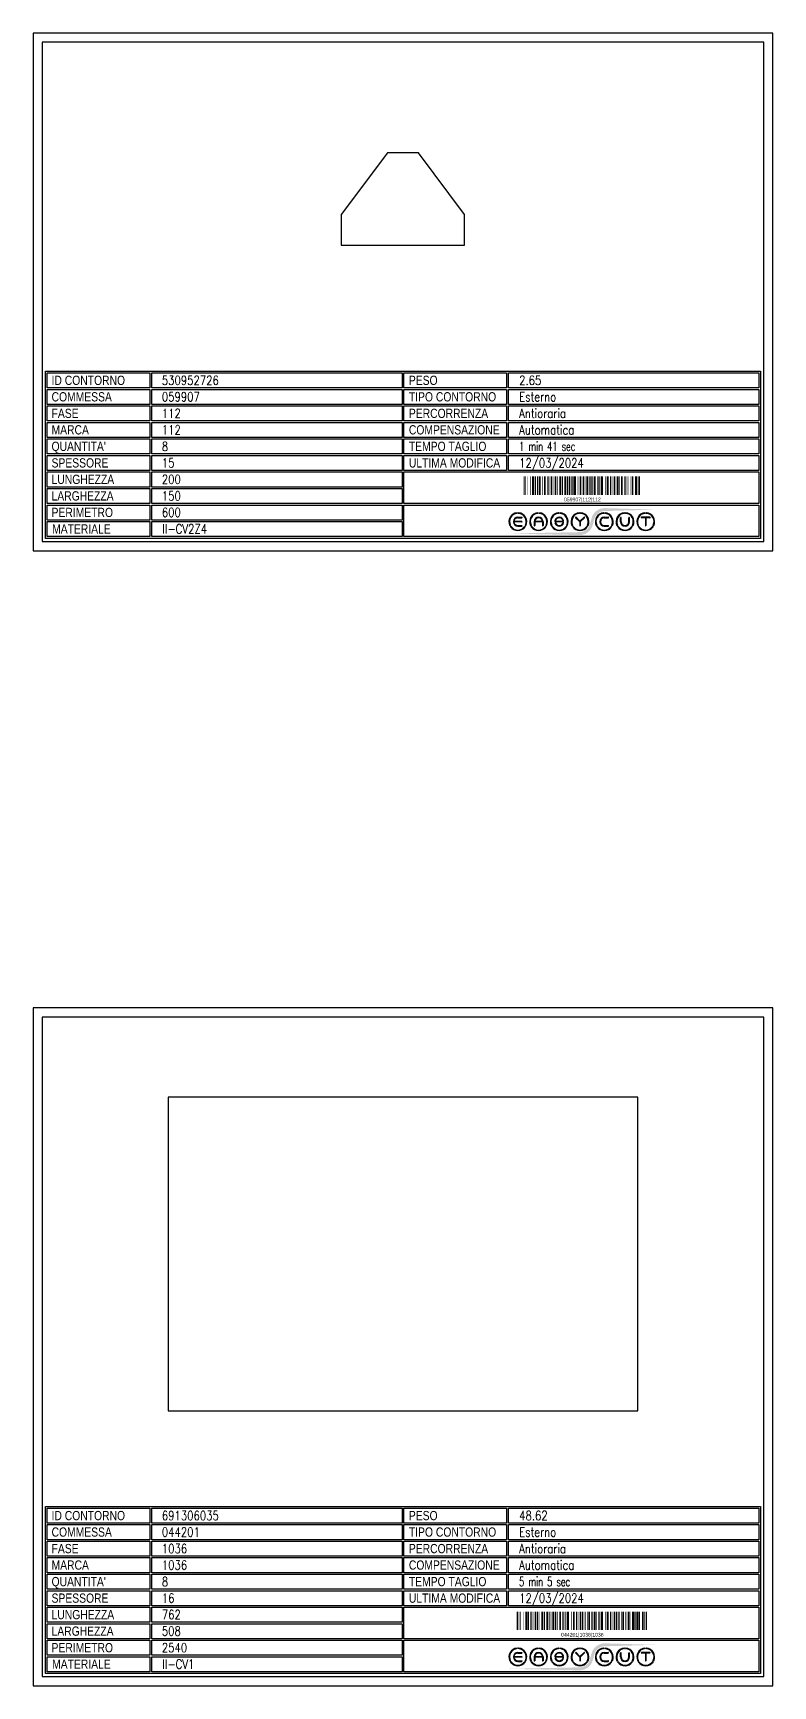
# Model space of a CAD drawing. Header units: millimetres. Extents: x 28039 to 145264, y 9873 to 40131.
# Drawn here: x 32919 to 34119, y 17393 to 20072 of the extents above; entities that cross this region are included whole.
import ezdxf
from ezdxf.enums import TextEntityAlignment as Align

# ---------------------------------------------------------------- set-up
doc = ezdxf.new("R2010")
doc.units = ezdxf.units.MM
doc.styles.add('EasyCutStyle', font='romans.shx', dxfattribs={"width": 0.8})
doc.styles.add('EasyCutStyle1', font='arial.ttf', dxfattribs={"width": 0.8})

# ---------------------------------------------------------------- blocks, each defined once
blk = doc.blocks.new('*U77')
at = {"color": 5}
blk.add_lwpolyline([(0, 0), (1200, 0), (1200, 1099), (0, 1099)], close=True, dxfattribs=at)
at = {"color": 7}
blk.add_lwpolyline([(15, 15), (1185, 15), (1185, 1084), (15, 1084)], close=True, dxfattribs=at)
at = {"color": 253}
blk.add_lwpolyline([(20, 291), (1180, 291), (1180, 20), (20, 20)], close=True, dxfattribs=at)
at = {"color": 2}
for points in [[(23, 288.1), (189.3, 288.1), (189.3, 263.7), (23, 263.7)], [(23, 288.1), (189.3, 288.1), (189.3, 263.7), (23, 263.7)], [(601.5, 288.1), (767.9, 288.1), (767.9, 263.7), (601.5, 263.7)], [(23, 261.4), (189.3, 261.4), (189.3, 237), (23, 237)], [(601.5, 261.4), (767.9, 261.4), (767.9, 237), (601.5, 237)], [(23, 234.6), (189.3, 234.6), (189.3, 210.2), (23, 210.2)], [(601.5, 234.6), (767.9, 234.6), (767.9, 210.2), (601.5, 210.2)], [(23, 207.9), (189.3, 207.9), (189.3, 183.4), (23, 183.4)], [(601.5, 207.9), (767.9, 207.9), (767.9, 183.4), (601.5, 183.4)], [(23, 181.1), (189.3, 181.1), (189.3, 156.7), (23, 156.7)], [(601.5, 181.1), (767.9, 181.1), (767.9, 156.7), (601.5, 156.7)], [(23, 154.3), (189.3, 154.3), (189.3, 129.9), (23, 129.9)], [(601.5, 154.3), (767.9, 154.3), (767.9, 129.9), (601.5, 129.9)], [(23, 127.6), (189.3, 127.6), (189.3, 103.1), (23, 103.1)], [(23, 100.8), (189.3, 100.8), (189.3, 76.4), (23, 76.4)], [(23, 74), (189.3, 74), (189.3, 49.6), (23, 49.6)], [(23, 47.3), (189.3, 47.3), (189.3, 22.9), (23, 22.9)]]:
    blk.add_lwpolyline(points, close=True, dxfattribs=at)
at = {"color": 1}
for points in [[(192.7, 288.1), (598.5, 288.1), (598.5, 263.7), (192.7, 263.7)], [(771.3, 288.1), (1177.2, 288.1), (1177.2, 263.7), (771.3, 263.7)], [(192.7, 261.4), (598.5, 261.4), (598.5, 237), (192.7, 237)], [(771.3, 261.4), (1177.2, 261.4), (1177.2, 237), (771.3, 237)], [(192.7, 234.6), (598.5, 234.6), (598.5, 210.2), (192.7, 210.2)], [(771.3, 234.6), (1177.2, 234.6), (1177.2, 210.2), (771.3, 210.2)], [(192.7, 207.9), (598.5, 207.9), (598.5, 183.4), (192.7, 183.4)], [(771.3, 207.9), (1177.2, 207.9), (1177.2, 183.4), (771.3, 183.4)], [(192.7, 181.1), (598.5, 181.1), (598.5, 156.7), (192.7, 156.7)], [(771.3, 181.1), (1177.2, 181.1), (1177.2, 156.7), (771.3, 156.7)], [(192.7, 154.3), (598.5, 154.3), (598.5, 129.9), (192.7, 129.9)], [(771.3, 154.3), (1177.2, 154.3), (1177.2, 129.9), (771.3, 129.9)], [(192.7, 127.6), (598.5, 127.6), (598.5, 103.1), (192.7, 103.1)], [(601.5, 127.6), (1177.2, 127.6), (1177.2, 76.4), (601.5, 76.4)], [(192.7, 100.8), (598.5, 100.8), (598.5, 76.4), (192.7, 76.4)], [(192.7, 74), (598.5, 74), (598.5, 49.6), (192.7, 49.6)], [(601.5, 74), (1177.2, 74), (1177.2, 22.9), (601.5, 22.9)], [(192.7, 47.3), (598.5, 47.3), (598.5, 22.9), (192.7, 22.9)]]:
    blk.add_lwpolyline(points, close=True, dxfattribs=at)
at = {"color": 161, "style": 'EasyCutStyle1', "width": 0.8}
for s, p in [('ID CONTORNO', (30.1, 268.6)), ('PESO', (609.6, 268.6)), ('COMMESSA', (30.1, 241.9)), ('TIPO CONTORNO', (609.6, 241.9)), ('FASE', (30.1, 215.1)), ('PERCORRENZA', (609.6, 215.1)), ('MARCA', (30.1, 188.4)), ('COMPENSAZIONE', (609.6, 188.4)), ("QUANTITA'", (30.1, 161.6)), ('TEMPO TAGLIO', (609.6, 161.6)), ('SPESSORE', (30.1, 134.8)), ('ULTIMA MODIFICA', (609.6, 134.8)), ('LUNGHEZZA', (30.1, 108.1)), ('LARGHEZZA', (30.1, 81.3)), ('PERIMETRO', (30.1, 54.5)), ('MATERIALE', (31, 27.8))]:
    blk.add_text(s, height=15, dxfattribs=at).set_placement(p)
at = {"style": 'EasyCutStyle'}
for tag, p, width in [('IDSHAPE', (208.9, 268.6), 0.8), ('WEIGTHSHAPE', (788.4, 268.6), 0.8), ('ORDERSHAPE', (208.9, 241.9), 0.8), ('TYPESHAPE', (788.4, 241.9), 0.8), ('PHASESHAPE', (208.9, 215.1), 0.8), ('JOUSHAPE', (788.4, 215.1), 0.8), ('MKSHAPE', (208.9, 188.4), 0.8), ('COMPSHAPE', (788.4, 188.4), 0.8), ('QTASHAPE', (208.9, 161.6), 0.8), ('TIMECUTSHAPE', (788.4, 161.6), 0.65), ('TKSHAPE', (208.9, 134.8), 0.8), ('LASTMODIFYSHAPE', (788.4, 134.8), 0.8), ('LENGTHSHAPE', (208.9, 108.1), 0.8), ('HEIGHTSHAPE', (208.9, 81.3), 0.8), ('PERIMETERSHAPE', (208.9, 54.5), 0.8), ('MATSHAPE', (209.8, 27.8), 0.8)]:
    blk.add_attdef(tag, p, '', height=15, dxfattribs=dict(at, width=width))
blk = doc.blocks.new('Logo')
h = blk.add_hatch(color=256)
h.set_gradient(color1=(255, 0, 0), color2=(255, 255, 0), tint=1)
h.paths.add_polyline_path([(20.5, 4.4, -0.339454), (37.1, 17.2), (118.6, 19.6), (37.1, 22, 0.339454), (15.8, 5.7), (13.2, -4.2, -0.339454), (-3.4, -16.9), (-118.2, -19.3), (-3.4, -21.7, 0.339454), (17.8, -5.4)])
for color, points in [(140, [(-115.9, -5.7, -1), (-116.7, -6.1, -0.520567), (-104.9, 14.3, -1), (-104.9, 13.5, 0.520567)]), (256, [(-97.3, 0.4), (-110, 0.4, -0.394366), (-103.7, 6.3), (-97.3, 6.3, 1), (-97.3, 7.2), (-103.7, 7.2, 1), (-103.7, -7.2), (-97.3, -7.2, 1), (-97.3, -6.3), (-103.7, -6.3, -0.394366), (-110, -0.4), (-97.3, -0.4, 1)]), (140, [(-91.4, -5.7, 1), (-90.6, -6.1, 0.520567), (-102.4, 14.3, 0.916853), (-102.6, 13.5, 0.043377), (-102.5, 13.5, -0.520567)]), (140, [(-82.3, -5.7, -1), (-83.1, -6.1, -0.520567), (-71.3, 14.3, -1), (-71.3, 13.5, 0.520567)]), (140, [(-57.8, -5.7, 1), (-57, -6.1, 0.520567), (-68.8, 14.3, 1), (-68.9, 13.5, -0.520567)]), (140, [(-48.7, -5.7, -1), (-49.5, -6.1, -0.520567), (-37.7, 14.3, -1), (-37.7, 13.5, 0.520567)]), (256, [(-31.2, -0.4, -0.486114), (-30.3, -1.5, -0.776377), (-42.6, -1.6, 1), (-43.4, -1.9, 0.776377), (-29.5, -1.7, 0.486114), (-31.2, 0.4), (-41.8, 0.4, -0.486114), (-42.6, 1.5, -0.776377), (-30.4, 1.6, 1), (-29.5, 1.9, 0.776377), (-43.5, 1.7, 0.486114), (-41.8, -0.4)]), (140, [(-24.2, -5.7, 1), (-23.4, -6.1, 0.520567), (-35.2, 14.3, 1), (-35.3, 13.5, -0.520567)]), (140, [(-15.1, -5.7, -1), (-15.9, -6.1, -0.520567), (-4.1, 14.3, -1), (-4.1, 13.5, 0.520567)]), (256, [(-9.3, 7.1, 1), (-10, 6.5), (-3.3, -0.2), (-3.3, -6.3, 1), (-2.4, -6.3), (-2.4, -0.2), (4.2, 6.5, 1), (3.6, 7.1), (-2.9, 0.6)]), (140, [(9.4, -5.7, 1), (10.2, -6.1, 0.520567), (-1.6, 14.3, 1), (-1.7, 13.5, -0.520567)]), (140, [(24.2, -5.7, -1), (23.4, -6.1, -0.520567), (35.2, 14.3, -1), (35.3, 13.5, 0.520567)]), (256, [(36.5, -7.2), (42.8, -7.2, 1), (42.8, -6.3), (36.5, -6.3, -1), (36.5, 6.3), (42.8, 6.3, 1), (42.8, 7.2), (36.5, 7.2, 1)]), (140, [(48.7, -5.7, 1), (49.5, -6.1, 0.520567), (37.7, 14.3, 1), (37.7, 13.5, -0.520567)]), (140, [(57.8, -5.7, -1), (57, -6.1, -0.520567), (68.8, 14.3, -1), (68.9, 13.5, 0.520567)]), (256, [(63.7, 0), (63.7, 6.3, 1), (62.9, 6.3), (62.9, 0, 1), (77.3, 0), (77.3, 6.3, 1), (76.4, 6.3), (76.4, 0, -1)]), (140, [(82.3, -5.7, 1), (83.1, -6.1, 0.520567), (71.3, 14.3, 1), (71.3, 13.5, -0.520567)]), (140, [(91.4, -5.7, -1), (90.6, -6.1, -0.520567), (102.4, 14.3, -1), (102.5, 13.5, 0.520567)]), (256, [(96.9, 7.2, 1), (96.9, 6.3), (103.2, 6.3), (103.2, -6.3, 1), (104.1, -6.3), (104.1, 6.3), (110.4, 6.3, 1), (110.4, 7.2)]), (140, [(115.9, -5.7, 1), (116.7, -6.1, 0.520567), (104.9, 14.3, 1), (104.9, 13.5, -0.520567)]), (140, [(-91.9, -8.3, 1), (-92.6, -7.8, -0.520567), (-114.8, -7.8, 1), (-115.5, -8.3, 0.520567)]), (140, [(-58.3, -8.3, 1), (-59, -7.8, -0.520567), (-81.2, -7.8, 1), (-81.9, -8.3, 0.520567)]), (140, [(-24.7, -8.3, 1), (-25.4, -7.8, -0.520567), (-47.6, -7.8, 1), (-48.3, -8.3, 0.520567)]), (140, [(8.9, -8.3, 1), (8.2, -7.8, -0.520567), (-14, -7.8, 1), (-14.7, -8.3, 0.520567)]), (140, [(48.3, -8.3, 1), (47.6, -7.8, -0.520567), (25.4, -7.8, 1), (24.7, -8.3, 0.520567)]), (140, [(81.9, -8.3, 1), (81.2, -7.8, -0.520567), (59, -7.8, 1), (58.3, -8.3, 0.520567)]), (140, [(115.5, -8.3, 1), (114.8, -7.8, -0.520567), (92.6, -7.8, 1), (91.9, -8.3, 0.520567)])]:
    blk.add_hatch(color=color).paths.add_polyline_path(points)
h = blk.add_hatch(color=256)
h.paths.add_polyline_path([(-63.7, -0.4), (-63.7, -6.3, 1), (-62.9, -6.3), (-62.9, 0, 1), (-77.3, 0), (-77.3, -6.3, 1), (-76.4, -6.3), (-76.4, -0.4)])
h.paths.add_polyline_path([(-76.4, 0.4, -0.933992), (-63.8, 0.4)], flags=16)
for p, q in [((-97.3, 0.4), (-110, 0.4)), ((-103.7, 7.2), (-97.3, 7.2)), ((-103.7, 6.3), (-97.3, 6.3)), ((-77.3, 0), (-77.3, -6.3)), ((-63.8, 0.4), (-76.4, 0.4)), ((-62.9, 0), (-62.9, -6.3)), ((-31.2, 0.4), (-41.8, 0.4)), ((-3.3, -0.2), (-10, 6.5)), ((-2.9, 0.6), (-9.3, 7.1)), ((-2.9, 0.6), (3.6, 7.1)), ((-2.4, -0.2), (4.2, 6.5)), ((36.5, 7.2), (42.8, 7.2)), ((36.5, 6.3), (42.8, 6.3)), ((62.9, 0), (62.9, 6.3)), ((63.7, 0), (63.7, 6.3)), ((76.4, 0), (76.4, 6.3)), ((77.3, 0), (77.3, 6.3)), ((110.4, 7.2), (96.9, 7.2)), ((103.2, 6.3), (96.9, 6.3)), ((103.2, 6.3), (103.2, -6.3)), ((104.1, 6.3), (104.1, -6.3)), ((110.4, 6.3), (104.1, 6.3)), ((-97.3, -0.4), (-110, -0.4)), ((-103.7, -6.3), (-97.3, -6.3)), ((-103.7, -7.2), (-97.3, -7.2)), ((-76.4, -0.4), (-76.4, -6.3)), ((-63.7, -0.4), (-76.4, -0.4)), ((-63.7, -0.4), (-63.7, -6.3)), ((-31.2, -0.4), (-41.8, -0.4)), ((-3.3, -0.2), (-3.3, -6.3)), ((-2.4, -0.2), (-2.4, -6.3)), ((36.5, -6.3), (42.8, -6.3)), ((36.5, -7.2), (42.8, -7.2))]:
    blk.add_line(p, q)
at = {"color": 140}
for centre, radius, start, end in [((-103.7, 0), 14.4, 95, 205), ((-103.7, 0), 13.5, 95, 205), ((-104.9, 13.9), 0.432, 275, 95), ((-102.5, 13.9), 0.432, 85, 265), ((-103.7, 0), 13.5, 335, 85), ((-103.7, 0), 14.4, 335, 85), ((-70.1, 0), 14.4, 95, 205), ((-70.1, 0), 13.5, 95, 205), ((-71.3, 13.9), 0.432, 275, 95), ((-68.9, 13.9), 0.432, 85, 265), ((-70.1, 0), 13.5, 335, 85), ((-70.1, 0), 14.4, 335, 85), ((-36.5, 0), 14.4, 95, 205), ((-36.5, 0), 13.5, 95, 205), ((-37.7, 13.9), 0.432, 275, 95), ((-35.3, 13.9), 0.432, 85, 265), ((-36.5, 0), 13.5, 335, 85), ((-36.5, 0), 14.4, 335, 85), ((-2.9, 0), 14.4, 95, 205), ((-2.9, 0), 13.5, 95, 205), ((-4.1, 13.9), 0.432, 275, 95), ((-1.7, 13.9), 0.432, 85, 265), ((-2.9, 0), 13.5, 335, 85), ((-2.9, 0), 14.4, 335, 85), ((36.5, 0), 14.4, 95, 205), ((36.5, 0), 13.5, 95, 205), ((35.3, 13.9), 0.432, 275, 95), ((37.7, 13.9), 0.432, 85, 265), ((36.5, 0), 14.4, 335, 85), ((36.5, 0), 13.5, 335, 85), ((70.1, 0), 14.4, 95, 205), ((70.1, 0), 13.5, 95, 205), ((68.9, 13.9), 0.432, 275, 95), ((71.3, 13.9), 0.432, 85, 265), ((70.1, 0), 14.4, 335, 85), ((70.1, 0), 13.5, 335, 85), ((103.7, 0), 14.4, 95, 205), ((103.7, 0), 13.5, 95, 205), ((102.5, 13.9), 0.432, 275, 95), ((104.9, 13.9), 0.432, 85, 265), ((103.7, 0), 14.4, 335, 85), ((103.7, 0), 13.5, 335, 85), ((-116.3, -5.9), 0.432, 205, 25), ((-115.1, -8), 0.432, 35, 215), ((-103.7, 0), 14.4, 215, 325), ((-103.7, 0), 13.5, 215, 325), ((-92.2, -8), 0.432, 325, 145), ((-91, -5.9), 0.432, 155, 335), ((-82.7, -5.9), 0.432, 205, 25), ((-81.5, -8), 0.432, 35, 215), ((-70.1, 0), 14.4, 215, 325), ((-70.1, 0), 13.5, 215, 325), ((-58.6, -8), 0.432, 325, 145), ((-57.4, -5.9), 0.432, 155, 335), ((-49.1, -5.9), 0.432, 205, 25), ((-47.9, -8), 0.432, 35, 215), ((-36.5, 0), 14.4, 215, 325), ((-36.5, 0), 13.5, 215, 325), ((-25, -8), 0.432, 325, 145), ((-23.8, -5.9), 0.432, 155, 335), ((-15.5, -5.9), 0.432, 205, 25), ((-14.3, -8), 0.432, 35, 215), ((-2.9, 0), 14.4, 215, 325), ((-2.9, 0), 13.5, 215, 325), ((8.6, -8), 0.432, 325, 145), ((9.8, -5.9), 0.432, 155, 335), ((23.8, -5.9), 0.432, 205, 25), ((25, -8), 0.432, 35, 215), ((36.5, 0), 14.4, 215, 325), ((36.5, 0), 13.5, 215, 325), ((47.9, -8), 0.432, 325, 145), ((49.1, -5.9), 0.432, 155, 335), ((57.4, -5.9), 0.432, 205, 25), ((58.6, -8), 0.432, 35, 215), ((70.1, 0), 14.4, 215, 325), ((70.1, 0), 13.5, 215, 325), ((81.5, -8), 0.432, 325, 145), ((82.7, -5.9), 0.432, 155, 335), ((91, -5.9), 0.432, 205, 25), ((92.2, -8), 0.432, 35, 215), ((103.7, 0), 14.4, 215, 325), ((103.7, 0), 13.5, 215, 325), ((115.1, -8), 0.432, 325, 145), ((116.3, -5.9), 0.432, 155, 335)]:
    blk.add_arc(centre, radius, start, end, dxfattribs=at)
for centre, radius, start, end in [((-103.7, 0), 7.2, 90, 270), ((-103.7, 0), 6.34, 90, 176.0904), ((-97.3, 6.8), 0.432, 270, 90), ((-97.3, 0), 0.432, 270, 90), ((-70.1, 0), 7.2, 0, 180), ((-70.1, 0), 6.34, 3.9096, 176.0904), ((-36.5, 0), 7.2, 15, 166.2998), ((-41.8, 1.3), 1.73, 166.2998, 270), ((-41.8, 1.3), 0.864, 166.2998, 270), ((-36.5, 0), 6.34, 15, 166.2998), ((-31.2, -1.3), 1.73, 346.2998, 90), ((-29.9, 1.8), 0.432, 195, 15), ((-9.6, 6.8), 0.432, 45, 225), ((3.9, 6.8), 0.432, 315, 135), ((36.5, 0), 7.2, 90, 270), ((36.5, 0), 6.34, 90, 270), ((42.8, 6.8), 0.432, 270, 90), ((63.3, 6.3), 0.432, 0, 180), ((70.1, 0), 7.2, 180, 0), ((70.1, 0), 6.34, 180, 0), ((76.8, 6.3), 0.432, 0, 180), ((96.9, 6.8), 0.432, 90, 270), ((110.4, 6.8), 0.432, 270, 90), ((-103.7, 0), 6.34, 183.9096, 270), ((-97.3, -6.8), 0.432, 270, 90), ((-76.8, -6.3), 0.432, 180, 0), ((-63.3, -6.3), 0.432, 180, 0), ((-43, -1.8), 0.432, 15, 195), ((-36.5, 0), 7.2, 195, 346.2998), ((-36.5, 0), 6.34, 195, 346.2998), ((-31.2, -1.3), 0.864, 346.2998, 90), ((-2.9, -6.3), 0.432, 180, 0), ((42.8, -6.8), 0.432, 270, 90), ((103.7, -6.3), 0.432, 180, 0)]:
    blk.add_arc(centre, radius, start, end)
blk = doc.blocks.new('BARCODE128_691306035', base_point=(33808.8, 17473.4))
at = {"linetype": 'Continuous'}
for points, const_width in [([(33809.8, 17473.4), (33809.8, 17503.4)], 2), ([(33812.3, 17473.4), (33812.3, 17503.4)], 1), ([(33815.3, 17473.4), (33815.3, 17503.4)], 1), ([(33820.3, 17473.4), (33820.3, 17503.4)], 1), ([(33824.3, 17473.4), (33824.3, 17503.4)], 3), ([(33827.8, 17473.4), (33827.8, 17503.4)], 2), ([(33831.8, 17473.4), (33831.8, 17503.4)], 2), ([(33835.3, 17473.4), (33835.3, 17503.4)], 1), ([(33839.3, 17473.4), (33839.3, 17503.4)], 3), ([(33842.8, 17473.4), (33842.8, 17503.4)], 2), ([(33846.3, 17473.4), (33846.3, 17503.4)], 1), ([(33850.3, 17473.4), (33850.3, 17503.4)], 3), ([(33853.8, 17473.4), (33853.8, 17503.4)], 2), ([(33858.3, 17473.4), (33858.3, 17503.4)], 3), ([(33862.3, 17473.4), (33862.3, 17503.4)], 1), ([(33864.3, 17473.4), (33864.3, 17503.4)], 1), ([(33868.3, 17473.4), (33868.3, 17503.4)], 3), ([(33871.8, 17473.4), (33871.8, 17503.4)], 2), ([(33875.3, 17473.4), (33875.3, 17503.4)], 1), ([(33879.3, 17473.4), (33879.3, 17503.4)], 3), ([(33883.8, 17473.4), (33883.8, 17503.4)], 2), ([(33886.3, 17473.4), (33886.3, 17503.4)], 1), ([(33888.3, 17473.4), (33888.3, 17503.4)], 1), ([(33891.8, 17473.4), (33891.8, 17503.4)], 4), ([(33897.3, 17473.4), (33897.3, 17503.4)], 1), ([(33901.3, 17473.4), (33901.3, 17503.4)], 3), ([(33905.8, 17473.4), (33905.8, 17503.4)], 2), ([(33908.3, 17473.4), (33908.3, 17503.4)], 1), ([(33912.3, 17473.4), (33912.3, 17503.4)], 3), ([(33915.8, 17473.4), (33915.8, 17503.4)], 2), ([(33919.8, 17473.4), (33919.8, 17503.4)], 2), ([(33923.3, 17473.4), (33923.3, 17503.4)], 1), ([(33926.3, 17473.4), (33926.3, 17503.4)], 3), ([(33930.8, 17473.4), (33930.8, 17503.4)], 2), ([(33935.3, 17473.4), (33935.3, 17503.4)], 3), ([(33938.3, 17473.4), (33938.3, 17503.4)], 1), ([(33941.3, 17473.4), (33941.3, 17503.4)], 1), ([(33943.3, 17473.4), (33943.3, 17503.4)], 1), ([(33946.8, 17473.4), (33946.8, 17503.4)], 4), ([(33952.3, 17473.4), (33952.3, 17503.4)], 1), ([(33956.3, 17473.4), (33956.3, 17503.4)], 3), ([(33960.8, 17473.4), (33960.8, 17503.4)], 2), ([(33963.3, 17473.4), (33963.3, 17503.4)], 1), ([(33967.3, 17473.4), (33967.3, 17503.4)], 3), ([(33970.8, 17473.4), (33970.8, 17503.4)], 2), ([(33974.8, 17473.4), (33974.8, 17503.4)], 2), ([(33978.3, 17473.4), (33978.3, 17503.4)], 1), ([(33981.3, 17473.4), (33981.3, 17503.4)], 3), ([(33985.8, 17473.4), (33985.8, 17503.4)], 2), ([(33990.3, 17473.4), (33990.3, 17503.4)], 3), ([(33993.3, 17473.4), (33993.3, 17503.4)], 1), ([(33997.8, 17473.4), (33997.8, 17503.4)], 4), ([(34001.3, 17473.4), (34001.3, 17503.4)], 1), ([(34004.3, 17473.4), (34004.3, 17503.4)], 3), ([(34007.8, 17473.4), (34007.8, 17503.4)], 2), ([(34013.3, 17473.4), (34013.3, 17503.4)], 3), ([(34016.3, 17473.4), (34016.3, 17503.4)], 1), ([(34018.8, 17473.4), (34018.8, 17503.4)], 2)]:
    blk.add_lwpolyline(points, dxfattribs=dict(at, const_width=const_width))
blk.add_text('044201|1036|1036', height=6).set_placement((33915.3, 17462.9), align=Align.CENTER)
blk = doc.blocks.new('*U4')
at = {"color": 5}
blk.add_lwpolyline([(0, 0), (1200, 0), (1200, 839), (0, 839)], close=True, dxfattribs=at)
at = {"color": 7}
blk.add_lwpolyline([(15, 15), (1185, 15), (1185, 824), (15, 824)], close=True, dxfattribs=at)
at = {"color": 253}
blk.add_lwpolyline([(20, 291), (1180, 291), (1180, 20), (20, 20)], close=True, dxfattribs=at)
at = {"color": 2}
for points in [[(23, 288.1), (189.3, 288.1), (189.3, 263.7), (23, 263.7)], [(23, 288.1), (189.3, 288.1), (189.3, 263.7), (23, 263.7)], [(601.5, 288.1), (767.9, 288.1), (767.9, 263.7), (601.5, 263.7)], [(23, 261.4), (189.3, 261.4), (189.3, 237), (23, 237)], [(601.5, 261.4), (767.9, 261.4), (767.9, 237), (601.5, 237)], [(23, 234.6), (189.3, 234.6), (189.3, 210.2), (23, 210.2)], [(601.5, 234.6), (767.9, 234.6), (767.9, 210.2), (601.5, 210.2)], [(23, 207.9), (189.3, 207.9), (189.3, 183.4), (23, 183.4)], [(601.5, 207.9), (767.9, 207.9), (767.9, 183.4), (601.5, 183.4)], [(23, 181.1), (189.3, 181.1), (189.3, 156.7), (23, 156.7)], [(601.5, 181.1), (767.9, 181.1), (767.9, 156.7), (601.5, 156.7)], [(23, 154.3), (189.3, 154.3), (189.3, 129.9), (23, 129.9)], [(601.5, 154.3), (767.9, 154.3), (767.9, 129.9), (601.5, 129.9)], [(23, 127.6), (189.3, 127.6), (189.3, 103.1), (23, 103.1)], [(23, 100.8), (189.3, 100.8), (189.3, 76.4), (23, 76.4)], [(23, 74), (189.3, 74), (189.3, 49.6), (23, 49.6)], [(23, 47.3), (189.3, 47.3), (189.3, 22.9), (23, 22.9)]]:
    blk.add_lwpolyline(points, close=True, dxfattribs=at)
at = {"color": 1}
for points in [[(192.7, 288.1), (598.5, 288.1), (598.5, 263.7), (192.7, 263.7)], [(771.3, 288.1), (1177.2, 288.1), (1177.2, 263.7), (771.3, 263.7)], [(192.7, 261.4), (598.5, 261.4), (598.5, 237), (192.7, 237)], [(771.3, 261.4), (1177.2, 261.4), (1177.2, 237), (771.3, 237)], [(192.7, 234.6), (598.5, 234.6), (598.5, 210.2), (192.7, 210.2)], [(771.3, 234.6), (1177.2, 234.6), (1177.2, 210.2), (771.3, 210.2)], [(192.7, 207.9), (598.5, 207.9), (598.5, 183.4), (192.7, 183.4)], [(771.3, 207.9), (1177.2, 207.9), (1177.2, 183.4), (771.3, 183.4)], [(192.7, 181.1), (598.5, 181.1), (598.5, 156.7), (192.7, 156.7)], [(771.3, 181.1), (1177.2, 181.1), (1177.2, 156.7), (771.3, 156.7)], [(192.7, 154.3), (598.5, 154.3), (598.5, 129.9), (192.7, 129.9)], [(771.3, 154.3), (1177.2, 154.3), (1177.2, 129.9), (771.3, 129.9)], [(192.7, 127.6), (598.5, 127.6), (598.5, 103.1), (192.7, 103.1)], [(601.5, 127.6), (1177.2, 127.6), (1177.2, 76.4), (601.5, 76.4)], [(192.7, 100.8), (598.5, 100.8), (598.5, 76.4), (192.7, 76.4)], [(192.7, 74), (598.5, 74), (598.5, 49.6), (192.7, 49.6)], [(601.5, 74), (1177.2, 74), (1177.2, 22.9), (601.5, 22.9)], [(192.7, 47.3), (598.5, 47.3), (598.5, 22.9), (192.7, 22.9)]]:
    blk.add_lwpolyline(points, close=True, dxfattribs=at)
at = {"color": 161, "style": 'EasyCutStyle1', "width": 0.8}
for s, p in [('ID CONTORNO', (30.1, 268.6)), ('PESO', (609.6, 268.6)), ('COMMESSA', (30.1, 241.9)), ('TIPO CONTORNO', (609.6, 241.9)), ('FASE', (30.1, 215.1)), ('PERCORRENZA', (609.6, 215.1)), ('MARCA', (30.1, 188.4)), ('COMPENSAZIONE', (609.6, 188.4)), ("QUANTITA'", (30.1, 161.6)), ('TEMPO TAGLIO', (609.6, 161.6)), ('SPESSORE', (30.1, 134.8)), ('ULTIMA MODIFICA', (609.6, 134.8)), ('LUNGHEZZA', (30.1, 108.1)), ('LARGHEZZA', (30.1, 81.3)), ('PERIMETRO', (30.1, 54.5)), ('MATERIALE', (31, 27.8))]:
    blk.add_text(s, height=15, dxfattribs=at).set_placement(p)
at = {"style": 'EasyCutStyle'}
for tag, p, width in [('IDSHAPE', (208.9, 268.6), 0.8), ('WEIGTHSHAPE', (788.4, 268.6), 0.8), ('ORDERSHAPE', (208.9, 241.9), 0.8), ('TYPESHAPE', (788.4, 241.9), 0.8), ('PHASESHAPE', (208.9, 215.1), 0.8), ('JOUSHAPE', (788.4, 215.1), 0.8), ('MKSHAPE', (208.9, 188.4), 0.8), ('COMPSHAPE', (788.4, 188.4), 0.8), ('QTASHAPE', (208.9, 161.6), 0.8), ('TIMECUTSHAPE', (788.4, 161.6), 0.65), ('TKSHAPE', (208.9, 134.8), 0.8), ('LASTMODIFYSHAPE', (788.4, 134.8), 0.8), ('LENGTHSHAPE', (208.9, 108.1), 0.8), ('HEIGHTSHAPE', (208.9, 81.3), 0.8), ('PERIMETERSHAPE', (208.9, 54.5), 0.8), ('MATSHAPE', (209.8, 27.8), 0.8)]:
    blk.add_attdef(tag, p, '', height=15, dxfattribs=dict(at, width=width))
blk = doc.blocks.new('BARCODE128_530952726', base_point=(33808.8, 19313.4))
at = {"linetype": 'Continuous'}
for points, const_width in [([(33809.8, 19313.4), (33809.8, 19343.4)], 2), ([(33812.3, 19313.4), (33812.3, 19343.4)], 1), ([(33815.3, 19313.4), (33815.3, 19343.4)], 1), ([(33820.3, 19313.4), (33820.3, 19343.4)], 1), ([(33824.3, 19313.4), (33824.3, 19343.4)], 3), ([(33827.8, 19313.4), (33827.8, 19343.4)], 2), ([(33831.8, 19313.4), (33831.8, 19343.4)], 2), ([(33835.3, 19313.4), (33835.3, 19343.4)], 3), ([(33839.3, 19313.4), (33839.3, 19343.4)], 1), ([(33843.3, 19313.4), (33843.3, 19343.4)], 3), ([(33847.3, 19313.4), (33847.3, 19343.4)], 1), ([(33849.8, 19313.4), (33849.8, 19343.4)], 2), ([(33854.3, 19313.4), (33854.3, 19343.4)], 3), ([(33858.3, 19313.4), (33858.3, 19343.4)], 1), ([(33860.8, 19313.4), (33860.8, 19343.4)], 2), ([(33864.3, 19313.4), (33864.3, 19343.4)], 1), ([(33868.3, 19313.4), (33868.3, 19343.4)], 3), ([(33871.8, 19313.4), (33871.8, 19343.4)], 2), ([(33876.3, 19313.4), (33876.3, 19343.4)], 3), ([(33879.8, 19313.4), (33879.8, 19343.4)], 2), ([(33883.3, 19313.4), (33883.3, 19343.4)], 3), ([(33886.3, 19313.4), (33886.3, 19343.4)], 1), ([(33888.3, 19313.4), (33888.3, 19343.4)], 1), ([(33891.8, 19313.4), (33891.8, 19343.4)], 4), ([(33897.3, 19313.4), (33897.3, 19343.4)], 1), ([(33901.3, 19313.4), (33901.3, 19343.4)], 3), ([(33905.8, 19313.4), (33905.8, 19343.4)], 2), ([(33908.3, 19313.4), (33908.3, 19343.4)], 1), ([(33912.3, 19313.4), (33912.3, 19343.4)], 3), ([(33916.8, 19313.4), (33916.8, 19343.4)], 2), ([(33919.8, 19313.4), (33919.8, 19343.4)], 2), ([(33924.3, 19313.4), (33924.3, 19343.4)], 3), ([(33928.3, 19313.4), (33928.3, 19343.4)], 1), ([(33930.3, 19313.4), (33930.3, 19343.4)], 1), ([(33932.3, 19313.4), (33932.3, 19343.4)], 1), ([(33935.8, 19313.4), (33935.8, 19343.4)], 4), ([(33941.3, 19313.4), (33941.3, 19343.4)], 1), ([(33945.3, 19313.4), (33945.3, 19343.4)], 3), ([(33949.8, 19313.4), (33949.8, 19343.4)], 2), ([(33952.3, 19313.4), (33952.3, 19343.4)], 1), ([(33956.3, 19313.4), (33956.3, 19343.4)], 3), ([(33960.8, 19313.4), (33960.8, 19343.4)], 2), ([(33963.8, 19313.4), (33963.8, 19343.4)], 2), ([(33968.3, 19313.4), (33968.3, 19343.4)], 3), ([(33972.3, 19313.4), (33972.3, 19343.4)], 1), ([(33974.8, 19313.4), (33974.8, 19343.4)], 2), ([(33978.3, 19313.4), (33978.3, 19343.4)], 1), ([(33983.3, 19313.4), (33983.3, 19343.4)], 1), ([(33985.8, 19313.4), (33985.8, 19343.4)], 2), ([(33991.3, 19313.4), (33991.3, 19343.4)], 3), ([(33994.3, 19313.4), (33994.3, 19343.4)], 1), ([(33996.8, 19313.4), (33996.8, 19343.4)], 2)]:
    blk.add_lwpolyline(points, dxfattribs=dict(at, const_width=const_width))
blk.add_text('059907|112|112', height=6).set_placement((33904.3, 19302.9), align=Align.CENTER)

msp = doc.modelspace()

# ---------------------------------------------------------------- linework, layer by layer
at = {"color": 2}
for points in [[(33418.8, 19728.4), (33618.8, 19728.4), (33618.8, 19778.4), (33543.8, 19878.4), (33493.8, 19878.4), (33418.8, 19778.4)], [(33137.8, 17839.4), (33899.8, 17839.4), (33899.8, 18347.4), (33137.8, 18347.4)]]:
    msp.add_lwpolyline(points, close=True, dxfattribs=at)

# ---------------------------------------------------------------- block references
for name, p, values in [('*U4', (32918.8, 19233.4), {'IDSHAPE': '530952726', 'ORDERSHAPE': '059907', 'PHASESHAPE': '112', 'MKSHAPE': '112', 'TKSHAPE': '15', 'LENGTHSHAPE': '200', 'HEIGHTSHAPE': '150', 'MATSHAPE': 'II-CV2Z4', 'LASTMODIFYSHAPE': '12/03/2024', 'PERIMETERSHAPE': '600', 'WEIGTHSHAPE': '2.65', 'TYPESHAPE': 'Esterno', 'JOUSHAPE': 'Antioraria', 'COMPSHAPE': 'Automatica', 'TIMECUTSHAPE': '1 min 41 sec', 'QTASHAPE': '8'}), ('*U77', (32918.8, 17393.4), {'IDSHAPE': '691306035', 'ORDERSHAPE': '044201', 'PHASESHAPE': '1036', 'MKSHAPE': '1036', 'TKSHAPE': '16', 'LENGTHSHAPE': '762', 'HEIGHTSHAPE': '508', 'MATSHAPE': 'II-CV1', 'LASTMODIFYSHAPE': '12/03/2024', 'PERIMETERSHAPE': '2540', 'WEIGTHSHAPE': '48.62', 'TYPESHAPE': 'Esterno', 'JOUSHAPE': 'Antioraria', 'COMPSHAPE': 'Automatica', 'TIMECUTSHAPE': '5 min 5 sec', 'QTASHAPE': '8'})]:
    msp.add_blockref(name, p).add_auto_attribs(values)
for name, p in [('BARCODE128_530952726', (33714.3, 19323.9)), ('Logo', (33808.8, 19280.4)), ('BARCODE128_691306035', (33703.3, 17483.9)), ('Logo', (33808.8, 17440.4))]:
    msp.add_blockref(name, p)

doc.saveas('drawing.dxf')
